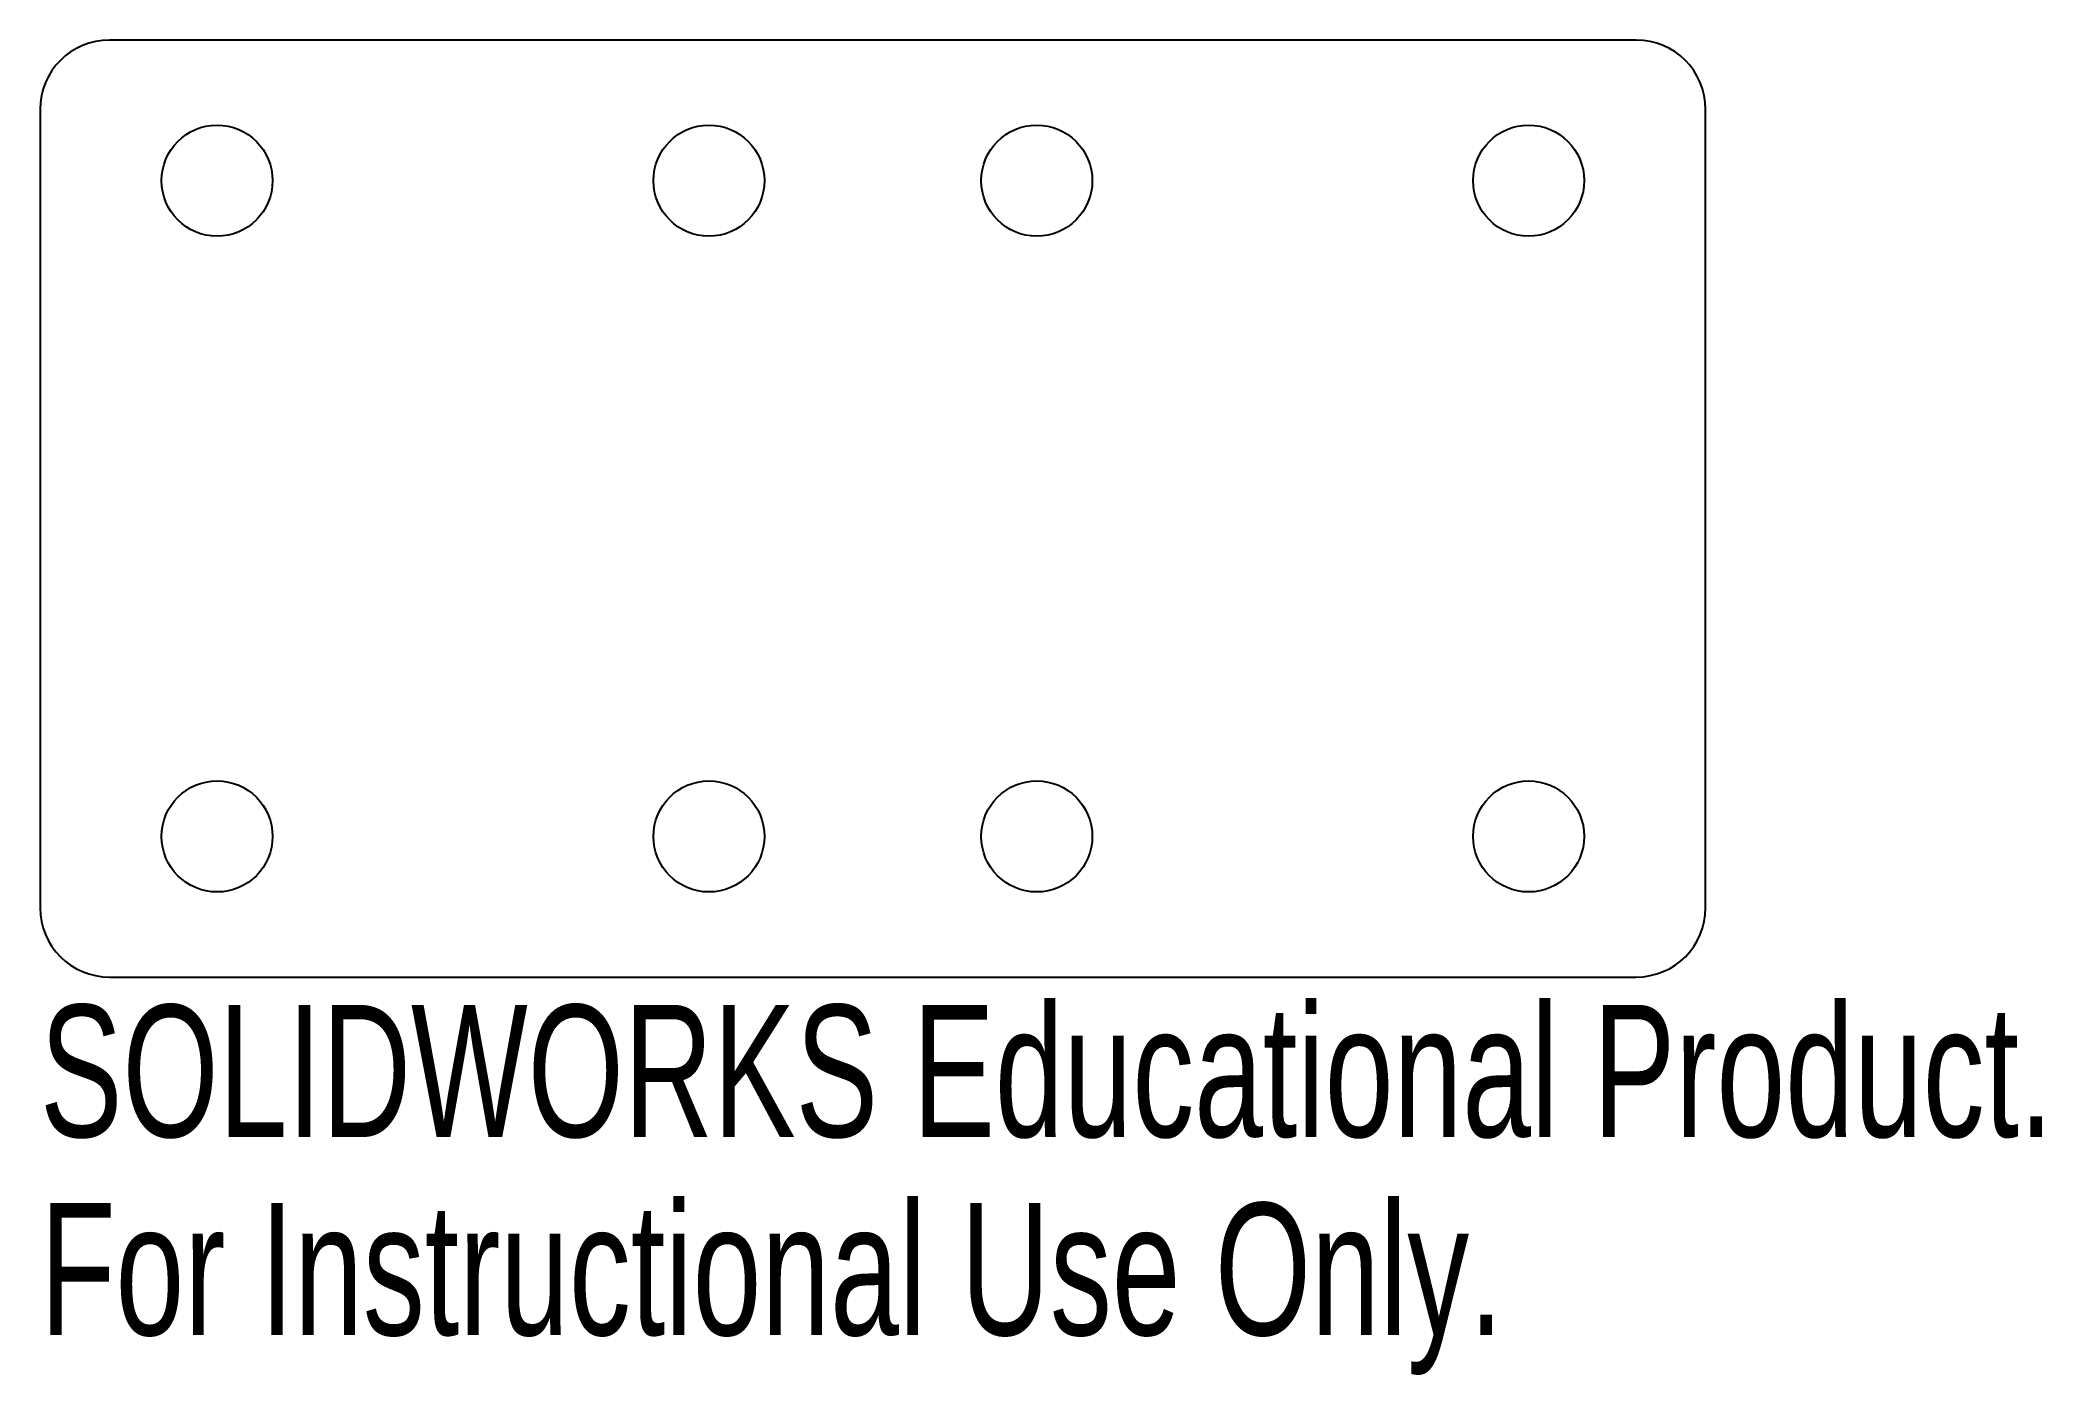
# Model space of a CAD drawing. Header units: inches. Extents: x -1.2 to 1.68, y -1.25 to 0.68.
import ezdxf

# ---------------------------------------------------------------- set-up
doc = ezdxf.new("R2010")
doc.units = ezdxf.units.IN
doc.header["$MEASUREMENT"] = 0
doc.styles.add('SLDTEXTSTYLE0', font='TXT', dxfattribs={"width": 0.7})

msp = doc.modelspace()

# ---------------------------------------------------------------- linework, layer by layer
at = {"color": 7, "linetype": 'Continuous', "lineweight": 25}
for p, q in [((1.1, 0.675), (-1.1, 0.675)), ((-1.2, 0.575), (-1.2, -0.575)), ((1.2, -0.575), (1.2, 0.575)), ((-1.1, -0.675), (1.1, -0.675))]:
    msp.add_line(p, q, dxfattribs=at)
for centre in [(-0.9449, 0.4724), (-0.2362, 0.4724), (0.2362, 0.4724), (0.9449, 0.4724), (-0.9449, -0.4724), (-0.2362, -0.4724), (0.2362, -0.4724), (0.9449, -0.4724)]:
    msp.add_circle(centre, 0.08, dxfattribs=at)
for centre, start, end in [((-1.1, 0.575), 90, 180), ((1.1, 0.575), 0, 90), ((-1.1, -0.575), 180, 270), ((1.1, -0.575), 270, 0)]:
    msp.add_arc(centre, 0.1, start, end, dxfattribs=at)

# ---------------------------------------------------------------- texts
at = {"color": 7, "linetype": 'Continuous', "char_height": 0.1903, "attachment_point": 1, "style": 'SLDTEXTSTYLE0'}
for s, insert in [('SOLIDWORKS Educational Product.', (-1.2, -0.7151)), ('For Instructional Use Only.', (-1.2, -1.0006))]:
    msp.add_mtext(s, dxfattribs=dict(at, insert=insert))

doc.saveas('drawing.dxf')
